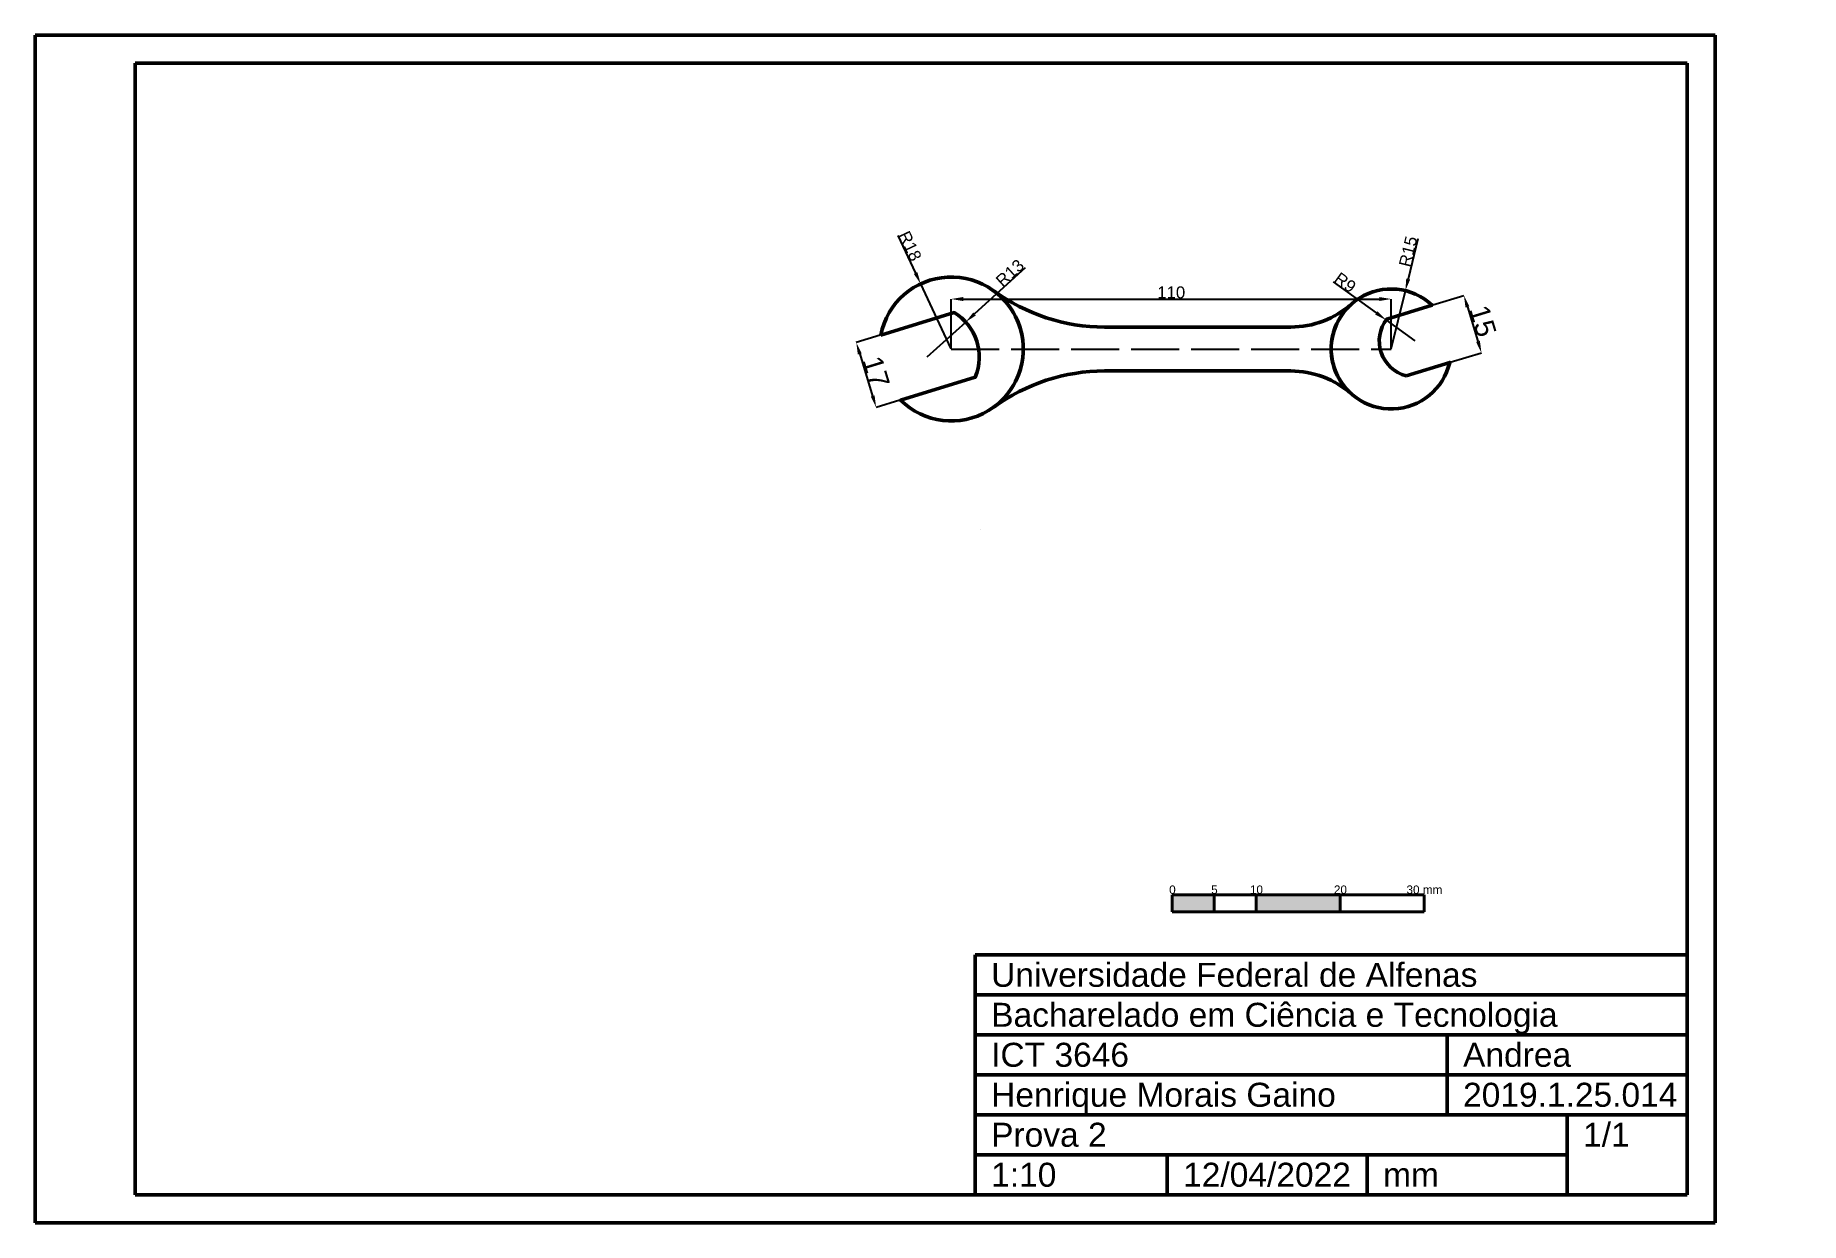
# Model space of a CAD drawing. Header units: millimetres. Extents: x 517 to 958, y 310 to 607.
import ezdxf
from ezdxf.enums import TextEntityAlignment as Align

# ---------------------------------------------------------------- set-up
doc = ezdxf.new("R2010")
doc.units = ezdxf.units.MM
doc.linetypes.add('ACAD_ISO02W100', pattern=[15, 12, -3])
doc.layers.get('0').update_dxf_attribs({"lineweight": 50})
doc.layers.get('Defpoints').update_dxf_attribs({"linetype": 'ACAD_ISO02W100'})
for name, color, linetype, lineweight in [('ARESTA', 6, 'Continuous', 40), ('COTAS', 1, 'Continuous', 15), ('TEXTO', 4, 'Continuous', 30)]:
    doc.layers.add(name, color=color, linetype=linetype, lineweight=lineweight)
doc.styles.get("Standard").update_dxf_attribs({"font": 'arial.ttf'})
doc.styles.add('style1', font='arial.ttf', dxfattribs={"height": 0.6})
doc.styles.add('style1-5 cota', font='arial.ttf', dxfattribs={"height": 1})
doc.dimstyles.new('Copy of cota 1-5', dxfattribs={"dimtxt": 0.2, "dimasz": 0.2, "dimexe": 0, "dimexo": 0.1625, "dimgap": 0.1, "dimtad": 1, "dimtxsty": 'Standard', "dimcen": 0.09, "dimclrd": 256, "dimclre": 256, "dimclrt": 256, "dimadec": 0, "dimazin": 0, "dimtfac": 1, "dimtmove": 0, "dimatfit": 3, "dimfxl": 1, "dimarcsym": 0})

# ---------------------------------------------------------------- blocks, each defined once
blk = doc.blocks.new('*D27')
at = {"layer": 'COTAS', "lineweight": -2, "transparency": 16777216}
for p, q in [((745.68, 528.86), (745.68, 541.2)), ((748.68, 541.2), (852.68, 541.2)), ((855.68, 528.86), (855.68, 541.2))]:
    blk.add_line(p, q, dxfattribs=at)
at = {"layer": 'COTAS', "transparency": 16777216}
for points in [[(748.68, 541.7), (748.68, 540.7), (745.68, 541.2)], [(852.68, 541.7), (852.68, 540.7), (855.68, 541.2)]]:
    blk.add_solid(points, dxfattribs=at)
at = {"layer": 'Defpoints', "color": 0, "transparency": 16777216}
for p in [(855.68, 541.2), (745.68, 528.7), (855.68, 528.7)]:
    blk.add_point(p, dxfattribs=at)
at = {"layer": 'COTAS', "transparency": 16777216, "insert": (800.68, 542.84), "char_height": 3, "attachment_point": 5}
blk.add_mtext('110', dxfattribs=at)
blk = doc.blocks.new('*D28')
at = {"layer": 'COTAS', "lineweight": -2, "transparency": 16777216}
for p, q in [((732.34, 557.09), (736.75, 547.7)), ((745.68, 528.7), (738.03, 544.99))]:
    blk.add_line(p, q, dxfattribs=at)
at = {"layer": 'COTAS', "transparency": 16777216}
blk.add_solid([(737.21, 547.92), (736.3, 547.49), (738.03, 544.99)], dxfattribs=at)
at = {"layer": 'Defpoints', "color": 0, "transparency": 16777216}
for p in [(738.03, 544.99), (745.68, 528.7)]:
    blk.add_point(p, dxfattribs=at)
at = {"layer": 'COTAS', "transparency": 16777216, "insert": (735.39, 554.45), "char_height": 3, "attachment_point": 5, "rotation": 295.1705}
blk.add_mtext('R18', dxfattribs=at)
blk = doc.blocks.new('*D29')
at = {"layer": 'COTAS', "lineweight": -2, "transparency": 16777216}
for p, q in [((764.17, 549), (751.52, 537.47)), ((739.68, 526.7), (749.3, 535.45))]:
    blk.add_line(p, q, dxfattribs=at)
at = {"layer": 'COTAS', "transparency": 16777216}
blk.add_solid([(751.18, 537.84), (751.85, 537.1), (749.3, 535.45)], dxfattribs=at)
at = {"layer": 'Defpoints', "color": 0, "transparency": 16777216}
for p in [(749.3, 535.45), (739.68, 526.7)]:
    blk.add_point(p, dxfattribs=at)
at = {"layer": 'COTAS', "transparency": 16777216, "insert": (760.35, 547.72), "char_height": 3, "attachment_point": 5, "rotation": 42.3199}
blk.add_mtext('R13', dxfattribs=at)
blk = doc.blocks.new('*D30')
at = {"layer": 'COTAS', "lineweight": -2, "transparency": 16777216}
for p, q in [((862.37, 556.29), (859.92, 546.19)), ((855.68, 528.7), (859.22, 543.28))]:
    blk.add_line(p, q, dxfattribs=at)
at = {"layer": 'COTAS', "transparency": 16777216}
blk.add_solid([(859.44, 546.31), (860.41, 546.08), (859.22, 543.28)], dxfattribs=at)
at = {"layer": 'Defpoints', "color": 0, "transparency": 16777216}
for p in [(859.22, 543.28), (855.68, 528.7)]:
    blk.add_point(p, dxfattribs=at)
at = {"layer": 'COTAS', "transparency": 16777216, "insert": (859.91, 553.08), "char_height": 3, "attachment_point": 5, "rotation": 76.3871}
blk.add_mtext('R15', dxfattribs=at)
blk = doc.blocks.new('*D31')
at = {"layer": 'COTAS', "lineweight": -2, "transparency": 16777216}
for p, q in [((841.17, 545.46), (851.95, 537.71)), ((861.68, 530.7), (854.38, 535.96))]:
    blk.add_line(p, q, dxfattribs=at)
at = {"layer": 'COTAS', "transparency": 16777216}
blk.add_solid([(852.24, 538.11), (851.65, 537.3), (854.38, 535.96)], dxfattribs=at)
at = {"layer": 'Defpoints', "color": 0, "transparency": 16777216}
for p in [(854.38, 535.96), (861.68, 530.7)]:
    blk.add_point(p, dxfattribs=at)
at = {"layer": 'COTAS', "transparency": 16777216, "insert": (844.17, 545.32), "char_height": 3, "attachment_point": 5, "rotation": 324.2564}
blk.add_mtext('R9', dxfattribs=at)
blk = doc.blocks.new('*D32')
at = {"layer": 'COTAS', "lineweight": -2, "transparency": 16777216}
for p, q in [((866.07, 539.72), (873.86, 542.1)), ((874.74, 539.23), (877.37, 530.62)), ((870.46, 525.37), (878.25, 527.75))]:
    blk.add_line(p, q, dxfattribs=at)
at = {"layer": 'COTAS', "transparency": 16777216}
for points in [[(875.22, 539.38), (874.26, 539.08), (873.86, 542.1)], [(877.85, 530.77), (876.89, 530.48), (878.25, 527.75)]]:
    blk.add_solid(points, dxfattribs=at)
at = {"layer": 'Defpoints', "color": 0, "transparency": 16777216}
for p in [(865.91, 539.67), (870.3, 525.32), (878.25, 527.75)]:
    blk.add_point(p, dxfattribs=at)
at = {"layer": 'COTAS', "transparency": 16777216, "insert": (878.59, 535.7), "char_height": 5, "attachment_point": 5, "rotation": 287}
blk.add_mtext('15', dxfattribs=at)
blk = doc.blocks.new('*D33')
at = {"layer": 'COTAS', "lineweight": -2, "transparency": 16777216}
for p, q in [((727.87, 532.14), (721.93, 530.32)), ((722.8, 527.45), (726.02, 516.93)), ((732.84, 515.88), (726.9, 514.07))]:
    blk.add_line(p, q, dxfattribs=at)
at = {"layer": 'COTAS', "transparency": 16777216}
for points in [[(723.28, 527.6), (722.32, 527.31), (721.93, 530.32)], [(726.5, 517.08), (725.54, 516.79), (726.9, 514.07)]]:
    blk.add_solid(points, dxfattribs=at)
at = {"layer": 'Defpoints', "color": 0, "transparency": 16777216}
for p in [(728.03, 532.19), (726.9, 514.07), (733, 515.93)]:
    blk.add_point(p, dxfattribs=at)
at = {"layer": 'COTAS', "transparency": 16777216, "insert": (726.91, 522.96), "char_height": 5, "attachment_point": 5, "rotation": 287}
blk.add_mtext('17', dxfattribs=at)

msp = doc.modelspace()

# ---------------------------------------------------------------- hatches: boundary and pattern name
at = {"layer": 'ARESTA', "transparency": 33554687}
h = msp.add_hatch(color=256, dxfattribs=at)
h.dxf.hatch_style = 1
h.paths.add_polyline_path([(811.449, 392.135), (800.948, 392.135), (800.948, 387.935), (811.449, 387.935)])
h.paths.add_polyline_path([(831.158, 516.561), (835.472, 516.561), (835.472, 520.889), (831.158, 520.889)], flags=9)
h.paths.add_polyline_path([(935.64, 517.295), (939.954, 517.295), (939.954, 521.623), (935.64, 521.623)], flags=9)
h.paths.add_polyline_path([(958.07, 486.813), (958.07, 491.126), (953.742, 491.126), (953.742, 486.813)], flags=9)
h.paths.add_polyline_path([(859.455, 391.844), (868.517, 391.844), (868.517, 395.063), (859.455, 395.063)], flags=9)
h.paths.add_polyline_path([(840.816, 391.846), (845.152, 391.846), (845.152, 395.062), (840.816, 395.062)], flags=9)
h.paths.add_polyline_path([(819.814, 391.846), (824.15, 391.846), (824.15, 395.062), (819.814, 395.062)], flags=9)
h.paths.add_polyline_path([(810.138, 391.855), (812.823, 391.855), (812.823, 395.016), (810.138, 395.016)], flags=9)
h.paths.add_polyline_path([(799.628, 391.846), (802.332, 391.846), (802.332, 395.062), (799.628, 395.062)], flags=9)
h = msp.add_hatch(color=6, dxfattribs=at)
h.dxf.hatch_style = 1
h.paths.add_polyline_path([(842.953, 392.135), (821.95, 392.135), (821.95, 387.935), (842.953, 387.935)])

# ---------------------------------------------------------------- linework, layer by layer
at = {"transparency": 33554687}
for p, q in [((516.649, 310.164), (516.649, 607.164)), ((516.649, 607.164), (936.649, 607.164)), ((936.649, 607.164), (936.649, 310.164)), ((541.649, 317.164), (541.649, 600.164)), ((541.649, 600.164), (929.649, 600.164)), ((929.649, 600.164), (929.649, 317.164)), ((751.649, 317.164), (751.649, 377.164)), ((751.649, 377.164), (929.649, 377.164)), ((929.649, 377.164), (929.649, 317.164)), ((751.649, 367.164), (929.649, 367.164)), ((751.649, 357.164), (929.649, 357.164)), ((869.649, 357.164), (869.649, 337.164)), ((751.649, 347.164), (929.649, 347.164)), ((751.649, 337.164), (929.649, 337.164)), ((899.649, 337.164), (899.649, 317.164)), ((751.649, 327.164), (899.649, 327.164)), ((799.649, 327.164), (799.649, 317.164)), ((849.649, 327.164), (849.649, 317.164)), ((929.649, 317.164), (541.649, 317.164)), ((929.649, 317.164), (751.649, 317.164)), ((751.649, 317.164), (929.649, 317.164)), ((936.649, 310.164), (516.649, 310.164))]:
    msp.add_line(p, q, dxfattribs=at)
for points in [[(728.026, 532.188), (746.427, 537.814, -0.3722805), (751.659, 521.636), (732.997, 515.931, 3.9843096)], [(756.298, 543.237, 0.1589612), (784.009, 534.198), (830.55, 534.198, 0.1826758), (845.763, 539.948, 0.4514162), (845.763, 517.448, 0.1826758), (830.55, 523.198), (784.009, 523.198, 0.1589612), (756.298, 514.16, 0.5081091)], [(859.403, 521.992, -0.5371689), (854.56, 536.197), (865.915, 539.669, 3.7320508), (870.3, 525.324)]]:
    msp.add_lwpolyline(points, format="xyb", close=True, dxfattribs=at)
at = {"layer": 'ARESTA', "transparency": 33554687}
for p, q in [((800.948, 392.135), (811.449, 392.135)), ((800.948, 387.935), (800.948, 392.135)), ((811.449, 392.135), (811.449, 387.935)), ((811.449, 392.135), (821.95, 392.135)), ((811.449, 387.935), (811.449, 392.135)), ((821.95, 392.135), (821.95, 387.935)), ((821.95, 392.135), (842.953, 392.135)), ((842.953, 392.135), (842.953, 387.935)), ((863.955, 392.135), (842.953, 392.135)), ((863.955, 387.935), (863.955, 392.135)), ((811.449, 387.935), (800.948, 387.935)), ((821.95, 387.935), (811.449, 387.935)), ((821.95, 387.935), (842.953, 387.935)), ((842.953, 387.935), (863.955, 387.935))]:
    msp.add_line(p, q, dxfattribs=at)
at = {"layer": 'Defpoints', "transparency": 33554687}
msp.add_line((745.685, 528.698), (855.685, 528.698), dxfattribs=at)
msp.add_open_spline([(752.949, 483.646), (752.949, 483.646), (752.949, 483.646), (752.949, 483.646)], degree=3, dxfattribs=at)
msp.add_open_spline([(752.949, 483.646), (752.949, 483.646), (752.949, 483.646), (752.949, 483.646)], degree=3, dxfattribs=at)

# ---------------------------------------------------------------- texts
at = {"layer": 'ARESTA', "transparency": 33554687, "style": 'style1-5 cota'}
for s, height, p in [('0', 2.1, (800.98, 392.418)), ('5', 2.1, (811.481, 392.418)), ('10', 2.1002, (821.982, 392.418)), ('20', 2.1002, (842.984, 392.418)), ('30 mm', 2.1002, (863.986, 392.418))]:
    msp.add_text(s, height=height, dxfattribs=at).set_placement(p, align=Align.CENTER)
at = {"layer": 'TEXTO', "transparency": 33554687, "style": 'style1'}
for s, p in [('Universidade Federal de Alfenas', (755.649, 375.164)), ('Bacharelado em Ciência e Tecnologia', (755.649, 365.164)), ('ICT 3646', (755.649, 355.164)), ('Andrea', (873.649, 355.164)), ('Henrique Morais Gaino', (755.649, 345.164)), ('2019.1.25.014', (873.649, 345.164)), ('1/1', (903.649, 335.164)), ('Prova 2', (755.649, 335.164)), ('1:10', (755.649, 325.164)), ('12/04/2022', (803.649, 325.164)), ('mm', (853.649, 325.164))]:
    msp.add_text(s, height=6, dxfattribs=at).set_placement(p, align=Align.TOP_LEFT)

# ---------------------------------------------------------------- dimensions: what is measured, and where the dimension line sits
at = {"layer": 'COTAS', "transparency": 33554687}
for center, mpoint, picture, middle in [((745.685, 528.698), (738.029, 544.989), '*D28', (735.386, 554.451)), ((855.685, 528.698), (859.215, 543.277), '*D30', (859.911, 553.084))]:
    dim = msp.add_radius_dim(center=center, mpoint=mpoint, dimstyle='Copy of cota 1-5', override={"dimtxt": 3, "dimasz": 3, "dimlwd": 65534}, dxfattribs=at)
    dim.commit()
    dim.dimension.update_dxf_attribs({"geometry": picture, "text_midpoint": middle})
for center, mpoint, picture, middle in [((739.685, 526.698), (749.297, 535.451), '*D29', (761.449, 546.516)), ((861.685, 530.698), (854.38, 535.956), '*D31', (843.216, 543.991))]:
    dim = msp.add_radius_dim(center=center, mpoint=mpoint, dimstyle='Copy of cota 1-5', override={"dimtxt": 3, "dimasz": 3, "dimlwd": 65534}, dxfattribs=at)
    dim.commit()
    dim.dimension.update_dxf_attribs({"geometry": picture, "text_midpoint": middle, "dimtype": 164})
dim = msp.add_linear_dim(base=(855.685, 541.204), p1=(745.685, 528.698), p2=(855.685, 528.698), dimstyle='Copy of cota 1-5', override={"dimtxt": 3, "dimasz": 3, "dimlwd": 65534}, dxfattribs=at)
dim.commit()
dim.dimension.update_dxf_attribs({"geometry": '*D27', "text_midpoint": (800.685, 542.836)})
for p1, p2, distance, picture, middle in [((865.915, 539.669), (870.3, 525.324), 8.31, '*D32', (878.591, 535.702)), ((728.026, 532.188), (732.997, 515.931), -6.38, '*D33', (726.907, 522.957))]:
    dim = msp.add_aligned_dim(p1=p1, p2=p2, distance=distance, dimstyle='Copy of cota 1-5', override={"dimtxt": 5, "dimasz": 3}, dxfattribs=at)
    dim.commit()
    dim.dimension.update_dxf_attribs({"geometry": picture, "text_midpoint": middle})

doc.saveas('drawing.dxf')
